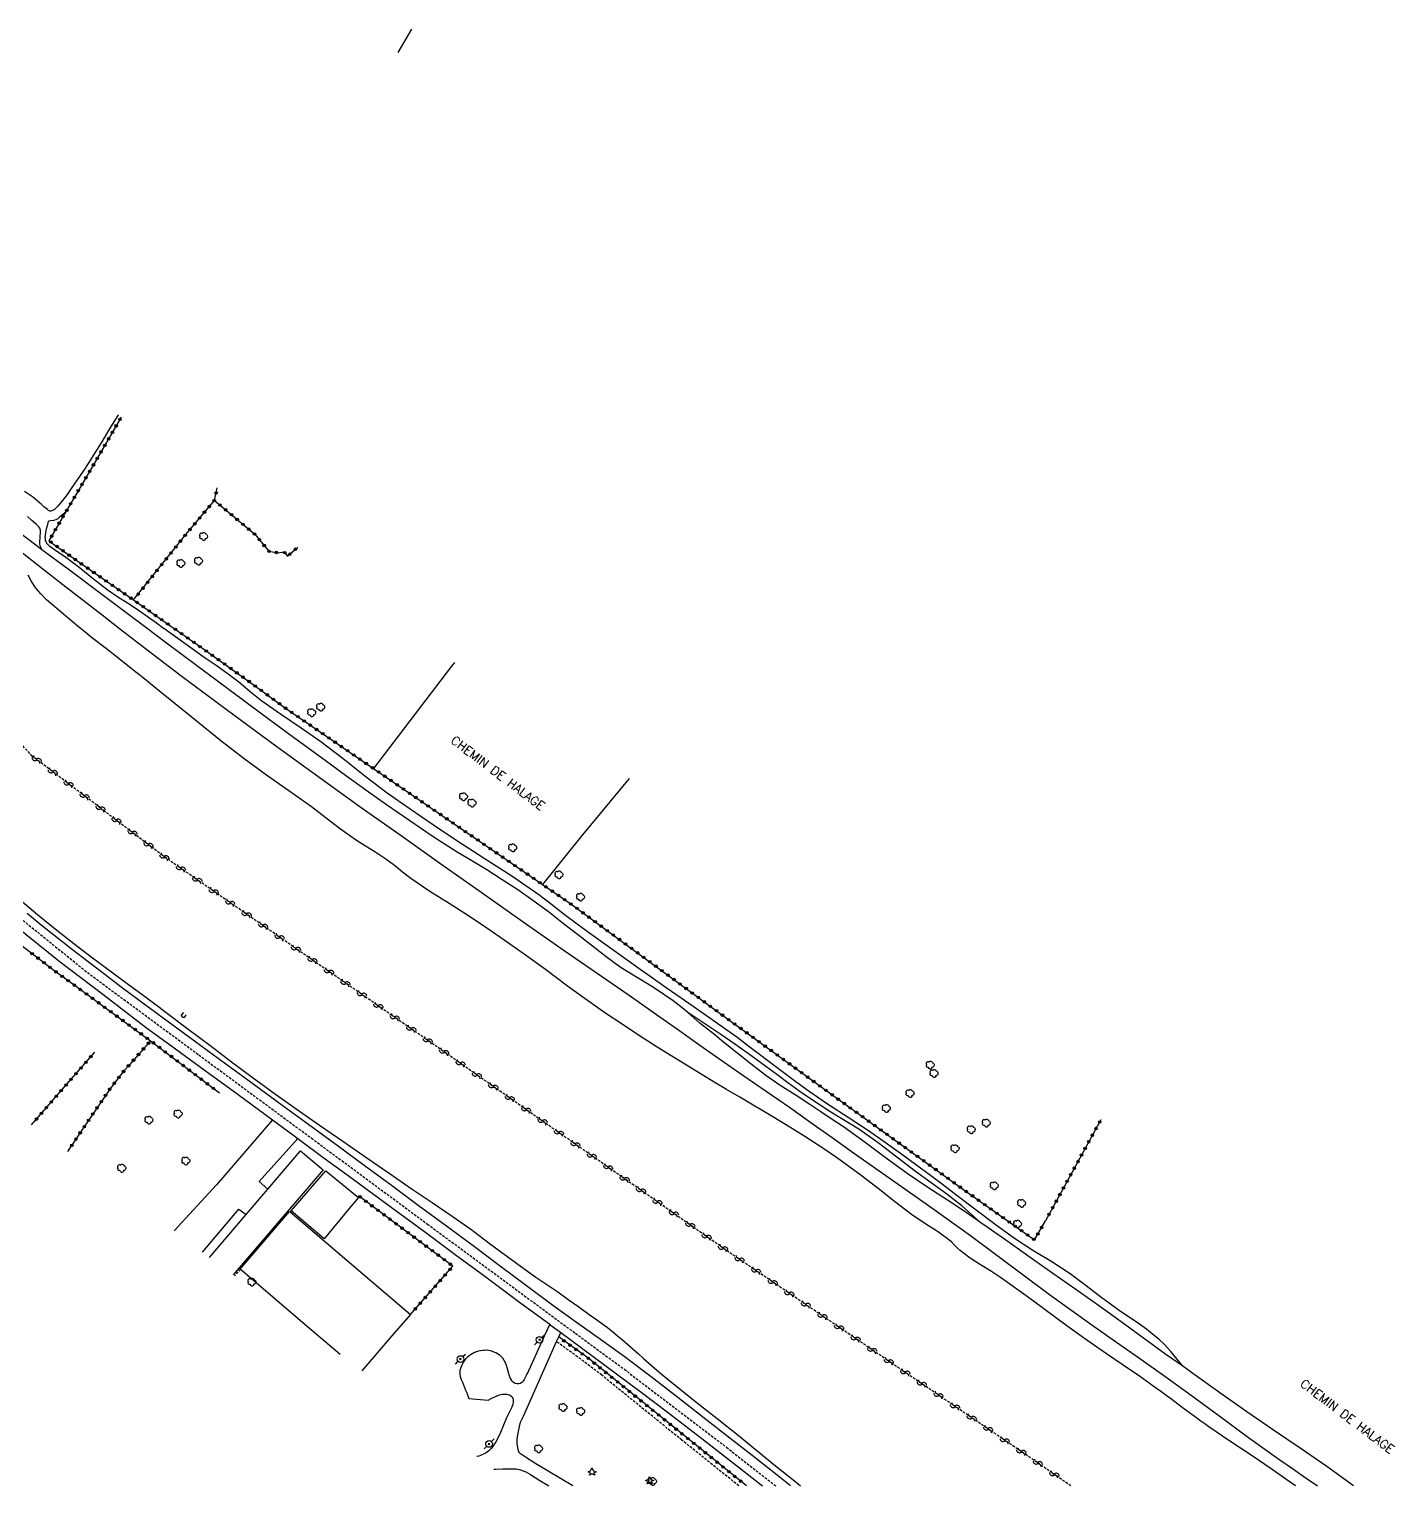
# Model space of a CAD drawing. Header units: millimetres. Extents: x 82000 to 83000, y 143000 to 143823.
# Drawn here: x 82258.4 to 82530.7, y 143000 to 143290.5 of the extents above; entities that cross this region are included whole.
import ezdxf

# ---------------------------------------------------------------- set-up
doc = ezdxf.new("R2010")
doc.units = ezdxf.units.MM
doc.linetypes.add('DASHED', pattern=[0.75, 0.5, -0.25])
doc.layers.get('0').update_dxf_attribs({"linetype": 'CONTINUOUS'})
for name, color, linetype in [('W0001', 6, 'DASHED'), ('W0008', 7, 'CONTINUOUS'), ('W0014', 7, 'CONTINUOUS'), ('W0017', 7, 'CONTINUOUS'), ('W0071', 7, 'CONTINUOUS'), ('W0104', 1, 'CONTINUOUS'), ('W0112', 1, 'DASHED'), ('W0120', 7, 'CONTINUOUS'), ('W0211', 2, 'CONTINUOUS'), ('W0214', 2, 'CONTINUOUS'), ('W0300', 7, 'CONTINUOUS'), ('W0303', 7, 'CONTINUOUS'), ('W0323', 7, 'CONTINUOUS'), ('W0330', 7, 'CONTINUOUS'), ('W0473', 7, 'CONTINUOUS'), ('W0500', 5, 'DASHED'), ('W0510', 5, 'CONTINUOUS'), ('W0989', 7, 'CONTINUOUS'), ('W1102', 7, 'CONTINUOUS')]:
    doc.layers.add(name, color=color, linetype=linetype)
doc.styles.get("Standard").update_dxf_attribs({"font": 'romans.shx', "width": 0.85})

# ---------------------------------------------------------------- blocks, each defined once
blk = doc.blocks.new('T300')
for p, q in [((-0.8, 0.51), (-0.86, 0.34)), ((-0.86, 0.34), (-0.86, 0.17)), ((-0.86, 0.17), (-0.74, 0.06)), ((-0.69, 0.63), (-0.8, 0.51)), ((-0.8, -0.06), (-0.74, 0.06)), ((-0.74, 0.06), (-0.69, 0.11)), ((-0.57, 0.69), (-0.69, 0.63)), ((-0.46, 0.69), (-0.57, 0.69)), ((-0.29, 0.63), (-0.46, 0.69)), ((-0.29, 0.63), (-0.17, 0.74)), ((-0.23, 0.57), (-0.29, 0.63)), ((-0.17, 0.74), (-0.06, 0.8)), ((-0.06, 0.8), (0.06, 0.8)), ((0.06, 0.8), (0.23, 0.74)), ((0.23, 0.74), (0.34, 0.63)), ((0.34, 0.63), (0.4, 0.51)), ((0.46, 0.46), (0.34, 0.46)), ((0.4, 0.51), (0.4, 0.46)), ((0.57, 0.4), (0.46, 0.46)), ((0.57, 0.4), (0.69, 0.29)), ((0.69, 0.29), (0.74, 0.17)), ((0.74, 0.06), (0.69, -0.17)), ((0.74, 0.17), (0.74, 0.06)), ((-0.8, -0.17), (-0.8, -0.06)), ((-0.8, -0.23), (-0.8, -0.17)), ((-0.74, -0.34), (-0.8, -0.23)), ((-0.69, -0.4), (-0.74, -0.34)), ((-0.51, -0.46), (-0.69, -0.4)), ((-0.4, -0.46), (-0.51, -0.46)), ((-0.4, -0.46), (-0.34, -0.46)), ((-0.34, -0.46), (-0.34, -0.4)), ((-0.34, -0.51), (-0.34, -0.46)), ((-0.29, -0.63), (-0.34, -0.51)), ((-0.17, -0.74), (-0.29, -0.63)), ((-0.06, -0.8), (-0.17, -0.74)), ((0.06, -0.8), (-0.06, -0.8)), ((0.17, -0.74), (0.06, -0.8)), ((0.23, -0.69), (0.17, -0.74)), ((0.29, -0.46), (0.23, -0.46)), ((0.29, -0.63), (0.23, -0.69)), ((0.46, -0.4), (0.29, -0.46)), ((0.34, -0.51), (0.29, -0.63)), ((0.34, -0.51), (0.34, -0.46)), ((0.57, -0.34), (0.46, -0.4)), ((0.63, -0.29), (0.57, -0.34)), ((0.69, -0.17), (0.63, -0.29))]:
    blk.add_line(p, q)
blk = doc.blocks.new('T303')
for p, q in [((-0.77, 0), (-0.28, 0.21)), ((-0.28, -0.21), (-0.77, 0)), ((-0.28, 0.21), (0, 0.83)), ((0, 0.83), (0.28, 0.21)), ((0.28, 0.21), (0.83, 0)), ((0.83, 0), (0.28, -0.21)), ((-0.49, -0.63), (-0.28, -0.21)), ((0, -0.35), (-0.49, -0.63)), ((0.56, -0.63), (0, -0.35)), ((0.28, -0.21), (0.56, -0.63))]:
    blk.add_line(p, q)
blk = doc.blocks.new('T473')
for p, q in [((-0.166667, 0.166667), (0.166667, -0.166667)), ((-0.166667, -0.166667), (0.166667, 0.166667)), ((0.500001, 0.500001), (1.000002, 1.000002)), ((-1.000002, -1.000002), (-0.500001, -0.500001))]:
    blk.add_line(p, q)
blk.add_ellipse((0, 0), major_axis=(0.471405, 0.471405), ratio=1, start_param=5.4977871438, end_param=11.780972451)
blk = doc.blocks.new('t323o')
at = {"color": 0, "linetype": 'Continuous'}
for radius in [0.25, 0.15]:
    blk.add_circle((0, 0), radius, dxfattribs=at)
blk = doc.blocks.new('t500o')
at = {"color": 0, "linetype": 'Continuous'}
for centre, start, end in [((-0.5, 0.625), 216.8699, 323.1301), ((0.5, -0.125), 36.8699, 143.1301), ((0.5, -0.625), 36.8699, 143.1301), ((-0.5, 0.125), 216.8699, 323.1301)]:
    blk.add_arc(centre, 0.625, start, end, dxfattribs=at)

msp = doc.modelspace()

# ---------------------------------------------------------------- linework, layer by layer
at = {"layer": 'W0001'}
msp.add_lwpolyline([(82194.5, 143171), (82200.06, 143165.04), (82212.76, 143152.11), (82227.19, 143138.95), (82249.61, 143118.9), (82270, 143102.38), (82292.23, 143085.94), (82314.68, 143069.34), (82337.81, 143052.21), (82367.3, 143030.43), (82377.07, 143023.24), (82397.42, 143007.7), (82407.25, 143000)], dxfattribs=at)
at = {"layer": 'W0008'}
for points in [[(82191.91, 143170.96), (82193.74, 143168.99), (82196.74, 143165.82), (82199.67, 143162.7), (82202.63, 143159.61), (82205.64, 143156.57), (82208.15, 143154.14), (82210.69, 143151.74), (82213.24, 143149.35), (82217.61, 143145.31), (82222.02, 143141.31), (82226.44, 143137.32), (82233.31, 143131.08), (82240.2, 143124.88), (82247.18, 143118.77), (82250.02, 143116.36), (82252.87, 143113.96), (82255.74, 143111.58), (82264.34, 143104.72), (82273.08, 143098.02), (82281.82, 143091.31)], [(82410.18, 143000), (82408.2, 143001.58), (82403.15, 143005.56), (82398.08, 143009.52), (82393.01, 143013.47), (82387.71, 143017.6), (82382.39, 143021.72), (82377.03, 143025.77), (82372.31, 143029.2), (82367.55, 143032.58), (82362.82, 143035.99), (82357.59, 143039.86), (82352.4, 143043.77), (82347.19, 143047.66), (82341.59, 143051.81), (82335.98, 143055.94), (82330.37, 143060.07), (82325.22, 143063.86), (82320.06, 143067.65), (82314.91, 143071.43), (82308.33, 143076.26), (82301.75, 143081.08), (82295.17, 143085.9), (82290.13, 143089.58), (82285.09, 143093.27), (82280.08, 143096.98), (82276.77, 143099.47), (82273.47, 143101.97), (82270.19, 143104.49), (82267.04, 143106.92), (82263.9, 143109.36), (82260.8, 143111.83), (82257.98, 143114.12)], [(82281.82, 143091.31), (82287.57, 143087.13), (82293.32, 143082.95), (82299.07, 143078.76), (82305.11, 143074.31), (82306.91, 143072.97), (82311.15, 143069.84), (82311.96, 143069.24), (82317.19, 143065.38), (82321.98, 143061.87), (82326.78, 143058.37), (82331.57, 143054.86), (82337.47, 143050.51), (82343.36, 143046.16), (82349.25, 143041.8), (82356.46, 143036.46), (82362.18, 143032.23), (82362.26, 143032.16), (82362.31, 143032.13), (82363.66, 143031.13), (82364.38, 143030.6), (82370.86, 143025.78), (82375.79, 143022.12), (82380.72, 143018.46), (82385.62, 143014.77), (82392.54, 143009.44), (82399.42, 143004.05), (82404.59, 143000)]]:
    msp.add_lwpolyline(points, dxfattribs=at)
at = {"layer": 'W0014'}
for points in [[(82362.18, 143032.23), (82361.15, 143029.97), (82358.35, 143023.79), (82357.97, 143022.94), (82357.8, 143022.63), (82357.63, 143022.33), (82357.47, 143022.02), (82357.35, 143021.75), (82357.23, 143021.48), (82357.1, 143021.22), (82356.96, 143020.99), (82356.8, 143020.77), (82356.62, 143020.59), (82356.33, 143020.43), (82356, 143020.34), (82355.69, 143020.32), (82355.32, 143020.42), (82354.97, 143020.64), (82354.68, 143020.91), (82354.48, 143021.21), (82354.33, 143021.57), (82354.2, 143021.93), (82353.98, 143022.62), (82353.8, 143023.33), (82353.57, 143024.02), (82353.36, 143024.52), (82353.13, 143025), (82352.84, 143025.44), (82352.21, 143026.06), (82352.12, 143026.12), (82351.43, 143026.56), (82350.6, 143026.89), (82349.74, 143027.03), (82349.61, 143027.03), (82349.11, 143027.02), (82348.84, 143027.01), (82348.41, 143026.93), (82347.97, 143026.85), (82347.16, 143026.57), (82346.38, 143026.15), (82345.71, 143025.62), (82345.32, 143025.2), (82344.98, 143024.73), (82344.7, 143024.23), (82344.46, 143023.63), (82344.3, 143022.99), (82344.26, 143022.36), (82344.36, 143021.8), (82344.56, 143021.24), (82344.77, 143020.69), (82345.18, 143019.6), (82345.41, 143019.07), (82345.63, 143018.52), (82346.08, 143017.44), (82349.92, 143017.09), (82350.21, 143017.25), (82350.27, 143017.28), (82350.51, 143017.41), (82350.8, 143017.57), (82351.24, 143017.78), (82351.69, 143017.98), (82352.15, 143018.14), (82352.44, 143018.22), (82352.74, 143018.28), (82353.03, 143018.31), (82353.66, 143018.26), (82354.28, 143018.07), (82354.72, 143017.74), (82354.88, 143017.29), (82354.91, 143016.74), (82354.82, 143016.2), (82354.74, 143016), (82354.64, 143015.8), (82354.54, 143015.59), (82354.22, 143014.92), (82353.9, 143014.26), (82353.58, 143013.59), (82352.97, 143012.13), (82352.39, 143010.66), (82351.71, 143009.24), (82351.47, 143008.79), (82351.21, 143008.35), (82350.92, 143007.93), (82350.51, 143007.43), (82350.06, 143006.97), (82349.55, 143006.59), (82349.28, 143006.43), (82348.98, 143006.29), (82348.68, 143006.16), (82348.37, 143006.04), (82348.04, 143005.94), (82347.72, 143005.84), (82347.69, 143005.83)], [(82366.81, 143000), (82359.42, 143004.42), (82357.39, 143005.69), (82356.17, 143006.51), (82355.98, 143006.98), (82355.8, 143007.59), (82355.68, 143008.45), (82355.7, 143009.4), (82355.97, 143010.87), (82356.17, 143011.81), (82356.39, 143012.68), (82356.96, 143013.91), (82363.57, 143028.77), (82363.98, 143029.69), (82364.38, 143030.6)], [(82351.05, 143003.32), (82351.47, 143003.36), (82352.81, 143003.42), (82354.15, 143003.41), (82354.82, 143003.4), (82355.49, 143003.37), (82356.14, 143003.27), (82356.57, 143003.13), (82357, 143002.96), (82357.42, 143002.77), (82358.38, 143002.27), (82359.29, 143001.68), (82360.21, 143001.09), (82362.01, 143000)]]:
    msp.add_lwpolyline(points, dxfattribs=at)
at = {"layer": 'W0017'}
for points in [[(82306.91, 143072.97), (82295.73, 143060), (82287.29, 143050.84)], [(82305.98, 143059.17), (82304.27, 143060.72), (82311.96, 143069.24)], [(82292.97, 143046.61), (82300.22, 143055.19), (82301.64, 143054.1)]]:
    msp.add_lwpolyline(points, dxfattribs=at)
at = {"layer": 'W0071'}
for points in [[(82200, 143228.28), (82200.63, 143227.71), (82201.25, 143227.15), (82201.88, 143226.59), (82205, 143224.02), (82208.23, 143221.58), (82211.46, 143219.16), (82217.67, 143214.53), (82223.94, 143209.99), (82230.23, 143205.48), (82235.77, 143201.55), (82241.32, 143197.65), (82246.85, 143193.71), (82248.92, 143192.2), (82250.98, 143190.69), (82253.04, 143189.16), (82257.08, 143186.06), (82261.09, 143182.9), (82265.1, 143179.75), (82272.92, 143173.68), (82276.38, 143171)], [(82281.9, 143171), (82279.03, 143173.15), (82272.6, 143177.96), (82266.16, 143182.77), (82260.95, 143186.66), (82259.73, 143187.58), (82254.18, 143191.76), (82248.64, 143195.93), (82243.02, 143200), (82237.48, 143203.73), (82231.87, 143207.37), (82226.32, 143211.08), (82221.81, 143214.2), (82217.33, 143217.37), (82212.94, 143220.66), (82210.38, 143222.7), (82207.85, 143224.78), (82205.32, 143226.87), (82203.95, 143227.99), (82202.59, 143229.11), (82201.22, 143230.24)], [(82276.38, 143171), (82276.43, 143170.96)], [(82276.43, 143170.96), (82280.76, 143167.62), (82288.64, 143161.61), (82297.94, 143154.67), (82307.3, 143147.8), (82316.7, 143140.98), (82324.61, 143135.3), (82332.56, 143129.66), (82340.51, 143124.02), (82348.69, 143118.25), (82356.87, 143112.49), (82365.07, 143106.75), (82371.43, 143102.35), (82377.8, 143097.96), (82384.15, 143093.55), (82388.13, 143090.73), (82392.1, 143087.91), (82396.09, 143085.1), (82400.72, 143081.89), (82405.37, 143078.7), (82410, 143075.49), (82414.27, 143072.48), (82418.53, 143069.45), (82422.79, 143066.42), (82430.57, 143060.95), (82438.35, 143055.47), (82446.08, 143049.91), (82451.33, 143046), (82456.56, 143042.05), (82461.82, 143038.15), (82466.27, 143034.95), (82470.75, 143031.79), (82475.23, 143028.64), (82480.03, 143025.24), (82484.83, 143021.85), (82489.61, 143018.43), (82495.59, 143014.06), (82501.54, 143009.66), (82507.55, 143005.33), (82510.29, 143003.43), (82513.04, 143001.53), (82515.27, 143000)], [(82281.95, 143170.96), (82281.9, 143171)], [(82517.12, 143003.88), (82511.81, 143007.49), (82506.49, 143011.11), (82501.2, 143014.76), (82495.8, 143018.56), (82490.43, 143022.38), (82488.4, 143023.84), (82485.07, 143026.22), (82480.58, 143029.47), (82476.1, 143032.73), (82471.61, 143035.97), (82467.07, 143039.19), (82462.52, 143042.38), (82457.97, 143045.57), (82453.8, 143048.52), (82449.63, 143051.48), (82448.17, 143052.48), (82445.42, 143054.38), (82441.51, 143056.97), (82437.58, 143059.53), (82433.68, 143062.14), (82429.35, 143065.26), (82425.07, 143068.46), (82420.74, 143071.58), (82418.51, 143073.08), (82416.28, 143074.56), (82414.04, 143076.05), (82411.1, 143077.95), (82408.17, 143079.86), (82405.29, 143081.84), (82402.33, 143084.09), (82399.44, 143086.43), (82396.54, 143088.77), (82395.1, 143089.91), (82393.65, 143091.05), (82392.21, 143092.21), (82391.01, 143093.25), (82389.82, 143094.3), (82389.73, 143094.38), (82388.61, 143095.33), (82386.81, 143096.69), (82384.97, 143097.98), (82383.1, 143099.23), (82380.82, 143100.65), (82378.5, 143102.01), (82376.23, 143103.44), (82373.44, 143105.47), (82370.72, 143107.6), (82368, 143109.74), (82364.96, 143112.09), (82361.92, 143114.44), (82358.83, 143116.72), (82355.8, 143118.83), (82352.74, 143120.88), (82349.62, 143122.87), (82347.66, 143124.05), (82345.69, 143125.21), (82343.72, 143126.39), (82338.97, 143129.43), (82334.3, 143132.6), (82329.66, 143135.82), (82325.55, 143138.72), (82321.48, 143141.67), (82317.41, 143144.62), (82311.1, 143149.23), (82304.81, 143153.88), (82298.54, 143158.54), (82292.03, 143163.4), (82285.53, 143168.27), (82281.95, 143170.96)], [(82522.47, 143000), (82517.12, 143003.88)]]:
    msp.add_lwpolyline(points, dxfattribs=at)
at = {"layer": 'W0104'}
for points in [[(82294.36, 143045.57), (82301.64, 143054.1), (82305.98, 143059.17), (82312.48, 143066.79), (82316.99, 143063.02), (82299.05, 143042.08)], [(82320.39, 143026.17), (82314.3, 143031.39), (82310.66, 143034.51), (82300.5, 143043.23), (82300.47, 143043.26), (82300.77, 143043.61), (82310.32, 143054.73), (82310.41, 143054.65), (82334.4, 143034.19), (82330.66, 143029.83), (82324.74, 143022.93)]]:
    msp.add_lwpolyline(points, dxfattribs=at)
msp.add_lwpolyline([(82317.23, 143049.23), (82310.65, 143054.86), (82314.89, 143059.75), (82317.46, 143062.73), (82317.53, 143062.83), (82324.03, 143057.48), (82322.2, 143055.3)], close=True, dxfattribs=at)
at = {"layer": 'W0112'}
for points in [[(82310.65, 143054.86), (82310.41, 143054.65)], [(82300.5, 143043.23), (82299.35, 143041.86)], [(82399.9, 143000), (82388.55, 143009.11), (82372.55, 143022.08), (82367.72, 143025.73), (82363.57, 143028.77)]]:
    msp.add_lwpolyline(points, dxfattribs=at)
at = {"layer": 'W0120'}
msp.add_lwpolyline([(82289.65, 143093.94), (82289.27, 143093.4), (82288.95, 143093.41), (82288.8, 143093.86), (82289.25, 143094.42)], dxfattribs=at)
at = {"layer": 'W0211'}
for points in [[(82276.15, 143213.58), (82275.92, 143213.23), (82274.44, 143210.79), (82272.96, 143208.35), (82272.07, 143206.93), (82271.18, 143205.5), (82270.28, 143204.08), (82269.15, 143202.34), (82267.99, 143200.61), (82266.8, 143198.91), (82265.95, 143197.68), (82265.07, 143196.47), (82264.09, 143195.35), (82263.77, 143195.02), (82263.45, 143194.69), (82263.07, 143194.47), (82262.89, 143194.41), (82262.7, 143194.37), (82262.52, 143194.37), (82262.26, 143194.48), (82262.02, 143194.67), (82261.79, 143194.88), (82261.31, 143195.26), (82260.84, 143195.67), (82260.38, 143196.07), (82259.94, 143196.47), (82259.49, 143196.88), (82259.04, 143197.26), (82257.47, 143198.31)], [(82285.21, 143171), (82283.76, 143172.06), (82279.93, 143174.75), (82278.01, 143176.01), (82276.07, 143177.25), (82274.16, 143178.54), (82271.23, 143180.78), (82268.37, 143183.13), (82265.43, 143185.36), (82264.54, 143185.93), (82263.65, 143186.5), (82262.8, 143187.12), (82262.51, 143187.34), (82262.23, 143187.57), (82262, 143187.84), (82261.87, 143188.06), (82261.76, 143188.29), (82261.68, 143188.54), (82261.64, 143188.74), (82261.62, 143188.94), (82261.61, 143189.15), (82261.63, 143189.59), (82261.71, 143190.03), (82261.79, 143190.46), (82261.93, 143191.1), (82262.09, 143191.73), (82262.26, 143192.36)], [(82285.27, 143170.96), (82285.21, 143171)], [(82488.4, 143023.84), (82487.22, 143025.33), (82486.05, 143026.81), (82485.93, 143026.94), (82484.78, 143028.21), (82483.62, 143029.28), (82482.4, 143030.28), (82481.15, 143031.26), (82479.3, 143032.57), (82477.4, 143033.81), (82475.52, 143035.08), (82472.76, 143037.14), (82472.32, 143037.46), (82469.17, 143039.91), (82465.96, 143042.28), (82462.29, 143044.67), (82458.54, 143046.95), (82454.86, 143049.33), (82451.01, 143052.1), (82447.22, 143054.97), (82443.45, 143057.84), (82440.77, 143059.87), (82438.09, 143061.89), (82435.4, 143063.9), (82432.15, 143066.27), (82428.87, 143068.62), (82425.57, 143070.92), (82421.69, 143073.49), (82417.78, 143076.01), (82413.93, 143078.61), (82411.24, 143080.57), (82408.58, 143082.56), (82405.93, 143084.57), (82403.78, 143086.2), (82401.64, 143087.83), (82399.48, 143089.45), (82396.81, 143091.37), (82394.13, 143093.26), (82391.43, 143095.15), (82388.42, 143097.24), (82385.4, 143099.31), (82382.4, 143101.41), (82380.25, 143102.95), (82378.1, 143104.49), (82375.96, 143106.04), (82373.18, 143108.02), (82370.4, 143109.99), (82367.64, 143112), (82365.09, 143113.96), (82362.57, 143115.95), (82360.01, 143117.89), (82354.64, 143121.59), (82349.14, 143125.11), (82343.66, 143128.66), (82338.99, 143131.78), (82334.34, 143134.92), (82329.76, 143138.15), (82325.34, 143141.52), (82320.98, 143144.97), (82316.56, 143148.35), (82312.65, 143151.07), (82308.7, 143153.73), (82304.82, 143156.5), (82302.49, 143158.35), (82300.19, 143160.25), (82297.84, 143162.08), (82295.7, 143163.61), (82293.52, 143165.08), (82291.35, 143166.56), (82287.55, 143169.3), (82285.27, 143170.96)]]:
    msp.add_lwpolyline(points, dxfattribs=at)
at = {"layer": 'W0214'}
for points in [[(82260.95, 143186.66), (82260.79, 143187.05), (82260.62, 143187.43), (82260.51, 143187.83), (82260.5, 143188.36), (82260.57, 143188.92), (82260.62, 143189.47), (82260.64, 143190), (82260.64, 143190.53), (82260.52, 143191), (82260.32, 143191.27), (82260.06, 143191.52), (82259.8, 143191.76), (82258.96, 143192.54), (82258.09, 143193.29)], [(82265.86, 143194.47), (82265.51, 143194.12), (82265.17, 143193.78), (82264.81, 143193.45), (82264.46, 143193.15), (82264.09, 143192.86), (82263.69, 143192.63), (82263.23, 143192.5), (82262.74, 143192.43), (82262.26, 143192.36)], [(82448.17, 143052.48), (82446.91, 143053.6), (82445.65, 143054.72), (82444.37, 143055.82), (82441.35, 143058.18), (82438.24, 143060.42), (82435.13, 143062.67), (82431.4, 143065.54), (82427.67, 143068.41), (82423.83, 143071.11), (82421.97, 143072.25), (82420.1, 143073.36), (82418.24, 143074.5), (82416.09, 143075.9), (82413.97, 143077.33), (82411.87, 143078.8), (82409.66, 143080.4), (82407.48, 143082.04), (82405.29, 143083.66), (82402.31, 143085.8), (82399.32, 143087.92), (82396.3, 143090.01), (82394.12, 143091.48), (82391.93, 143092.93), (82389.73, 143094.38)]]:
    msp.add_lwpolyline(points, dxfattribs=at)
at = {"layer": 'W0323'}
for points in [[(82276.76, 143213.13), (82274.18, 143208.67), (82268.77, 143199.44), (82265.86, 143194.47), (82262.34, 143188.47), (82269.68, 143183.25), (82279.21, 143176.66), (82287.28, 143171)], [(82295.34, 143196.52), (82295.91, 143199.03)], [(82279.21, 143176.66), (82289.64, 143189.74), (82295.34, 143196.52), (82303.4, 143189.75), (82306.21, 143186.36), (82307.95, 143186.08)], [(82307.95, 143186.08), (82309.24, 143186.26), (82309.89, 143185.38), (82311.95, 143187.22)], [(82287.28, 143171), (82287.34, 143170.96)], [(82287.34, 143170.96), (82292.73, 143167.17), (82302.87, 143159.97), (82309.48, 143155.11), (82327.03, 143143.07), (82360.47, 143120.12), (82360.74, 143119.94), (82366.38, 143116.06), (82374.79, 143109.91), (82396.46, 143094), (82416.03, 143079.77), (82444.29, 143059.38), (82458.83, 143049.07), (82460.32, 143051.62), (82461.02, 143052.83)], [(82211.45, 143111.64), (82219.8, 143121.91), (82227.88, 143131.91), (82236.49, 143123.96), (82237.08, 143123.42), (82243.87, 143117.36), (82246.54, 143115.37), (82254.98, 143109.21), (82263.32, 143102.83), (82267.81, 143099.55), (82280.15, 143090.57), (82282.62, 143088.76), (82278.39, 143083.98), (82277.3, 143082.74), (82274.66, 143079.4), (82270.88, 143073.85), (82270.17, 143072.78), (82266.07, 143066.66)], [(82282.62, 143088.76), (82296.32, 143078.37)], [(82258.89, 143072.01), (82266.76, 143081.1), (82271.47, 143086.48)], [(82472.06, 143072.98), (82461.02, 143052.83)], [(82334.4, 143034.19), (82334.75, 143034.58), (82342.9, 143043.82), (82337.52, 143047.82), (82324.24, 143057.7), (82324.03, 143057.48)], [(82401.42, 143000), (82369.79, 143025.5), (82365.07, 143028.9), (82363.98, 143029.69)]]:
    msp.add_lwpolyline(points, dxfattribs=at)
at = {"layer": 'W0330'}
for points in [[(82343.22, 143164.21), (82342.62, 143163.49), (82327.03, 143143.07)], [(82378.01, 143141.07), (82368.4, 143129.42), (82360.74, 143119.94)]]:
    msp.add_lwpolyline(points, dxfattribs=at)
at = {"layer": 'W0500'}
msp.add_lwpolyline([(82466.09, 143000), (82457.38, 143006.05), (82397.4, 143046.97), (82338.13, 143088.66), (82285.58, 143125.28), (82259.01, 143145.52), (82242.81, 143163.17), (82235.92, 143170.96)], dxfattribs=at)
at = {"layer": 'W0510'}
for points in [[(82268.63, 143171), (82266.59, 143172.67), (82264.38, 143174.55), (82263.11, 143175.63), (82261.85, 143176.72), (82260.69, 143177.9), (82260.27, 143178.39), (82259.87, 143178.9), (82259.48, 143179.42), (82258.8, 143180.48), (82258.19, 143181.58)], [(82268.68, 143170.96), (82268.63, 143171)], [(82510.86, 143000), (82509.64, 143000.89), (82506.26, 143003.29), (82502.06, 143006.14), (82497.83, 143008.93), (82493.64, 143011.78), (82492.83, 143012.36), (82492.02, 143012.93), (82491.21, 143013.51), (82489.75, 143014.58), (82488.3, 143015.66), (82486.85, 143016.74), (82485.97, 143017.39), (82485.09, 143018.05), (82484.21, 143018.7), (82482.74, 143019.76), (82481.26, 143020.8), (82479.77, 143021.85), (82476.5, 143024.1), (82473.2, 143026.32), (82469.93, 143028.58), (82466.74, 143030.86), (82463.58, 143033.18), (82460.42, 143035.5), (82457.64, 143037.54), (82454.87, 143039.59), (82452.05, 143041.56), (82450.25, 143042.72), (82448.44, 143043.85), (82446.65, 143045.02), (82445.75, 143045.62), (82444.86, 143046.24), (82444.01, 143046.91), (82443.42, 143047.48), (82442.85, 143048.07), (82442.27, 143048.64), (82439.73, 143050.61), (82437.01, 143052.35), (82434.32, 143054.13), (82430.96, 143056.69), (82427.65, 143059.33), (82424.31, 143061.9), (82421.85, 143063.71), (82419.36, 143065.48), (82416.85, 143067.22), (82413.07, 143069.68), (82409.23, 143072.04), (82405.37, 143074.37), (82402.73, 143075.95), (82400.07, 143077.5), (82397.43, 143079.06), (82395.34, 143080.31), (82393.24, 143081.55), (82391.16, 143082.81), (82387.39, 143085.13), (82383.64, 143087.48), (82379.92, 143089.88), (82376.66, 143092.04), (82373.41, 143094.22), (82370.2, 143096.45), (82365.74, 143099.66), (82361.33, 143102.94), (82356.88, 143106.18), (82353.28, 143108.71), (82349.65, 143111.21), (82345.99, 143113.68), (82342.14, 143116.13), (82338.27, 143118.55), (82334.5, 143121.12), (82332.84, 143122.4), (82331.21, 143123.71), (82329.54, 143124.97), (82327.53, 143126.29), (82325.47, 143127.55), (82323.44, 143128.84), (82320.48, 143130.97), (82317.59, 143133.18), (82314.68, 143135.38), (82310.2, 143138.57), (82305.7, 143141.73), (82301.25, 143144.96), (82296.61, 143148.57), (82292.04, 143152.27), (82287.48, 143155.98), (82284.47, 143158.42), (82281.45, 143160.87), (82278.43, 143163.29), (82275.99, 143165.2), (82273.54, 143167.09), (82271.1, 143169.01), (82268.84, 143170.83), (82268.68, 143170.96)], [(82256.6, 143116.88), (82260.07, 143113.96), (82263.58, 143111.09), (82267.29, 143108.17), (82271.05, 143105.31), (82274.83, 143102.48), (82277.96, 143100.15), (82281.11, 143097.84), (82284.26, 143095.52)], [(82284.26, 143095.52), (82285.46, 143094.62), (82290.05, 143091.13), (82294.66, 143087.65), (82298.77, 143084.57), (82302.89, 143081.51), (82307.03, 143078.47), (82311.64, 143075.19), (82316.29, 143071.94), (82320.94, 143068.71), (82325.55, 143065.53), (82330.17, 143062.36), (82334.79, 143059.18), (82338.74, 143056.48), (82342.71, 143053.77), (82346.65, 143051.04), (82347, 143050.8)], [(82347, 143050.8), (82350.41, 143048.22), (82353.83, 143045.65), (82357.29, 143043.14), (82359.45, 143041.64), (82361.62, 143040.16), (82363.79, 143038.67), (82365.89, 143037.19), (82367.99, 143035.7), (82370.08, 143034.2), (82371.31, 143033.33), (82372.53, 143032.45), (82373.74, 143031.55), (82374.73, 143030.76), (82375.72, 143029.95), (82376.7, 143029.14), (82377.76, 143028.22), (82378.82, 143027.29), (82379.87, 143026.36), (82380.91, 143025.42), (82381.95, 143024.48), (82383, 143023.55), (82384.39, 143022.37), (82385.8, 143021.22), (82387.21, 143020.06)], [(82387.21, 143020.06), (82391.34, 143016.74), (82395.57, 143013.42), (82399.78, 143010.08), (82403.51, 143007.05), (82407.23, 143004.01), (82410.97, 143000.99), (82412.21, 143000)]]:
    msp.add_lwpolyline(points, dxfattribs=at)
at = {"layer": 'W1102'}
msp.add_lwpolyline([(82334.63, 143290.49), (82331.93, 143285.82)], dxfattribs=at)

# ---------------------------------------------------------------- block references
at = {"layer": 'W0300'}
for p in [(82293.22, 143189.3), (82288.69, 143183.93), (82292.2, 143184.39), (82316.57, 143155.26), (82314.78, 143154.17), (82345.05, 143137.4), (82346.74, 143136.16), (82354.85, 143127.21), (82364.08, 143121.83), (82368.38, 143117.39), (82438.09, 143083.89), (82438.86, 143082.21), (82434.08, 143078.23), (82282.33, 143072.92), (82288.14, 143074.15), (82429.36, 143075.23), (82446.29, 143071.02), (82449.28, 143072.33), (82443.06, 143067.22), (82289.67, 143064.78), (82276.9, 143063.32), (82450.88, 143059.82), (82456.33, 143056.32), (82455.52, 143052.18), (82302.84, 143040.62), (82364.89, 143015.61), (82368.41, 143014.83), (82360.01, 143007.36), (82382.74, 143000.85)]:
    msp.add_blockref('T300', p, dxfattribs=at)
at = {"layer": 'W0303'}
for p in [(82370.61, 143002.77), (82382.09, 143001.05)]:
    msp.add_blockref('T303', p, dxfattribs=at)
at = {"layer": 'W0323'}
for p, rotation in [((82275, 143210.09), 239.9550177292244), ((82275.75, 143211.39), 239.9550177292244), ((82276.5, 143212.68), 239.9550177292244), ((82273.49, 143207.5), 239.5909265749003), ((82274.25, 143208.79), 239.9550177292244), ((82271.97, 143204.91), 239.5909265749003), ((82272.73, 143206.2), 239.5909265749003), ((82270.46, 143202.32), 239.5909265749003), ((82271.21, 143203.61), 239.5909265749003), ((82268.18, 143198.44), 239.6741255884744), ((82268.94, 143199.73), 239.5909265749003), ((82269.7, 143201.03), 239.5909265749003), ((82266.66, 143195.85), 239.6741255884744), ((82267.42, 143197.14), 239.6741255884744), ((82295.29, 143196.45), 49.92750315108122), ((82295.67, 143197.98), 77.32011793391983), ((82296.43, 143195.6), 320.0132482722924), ((82265.15, 143193.26), 239.6593523636278), ((82265.91, 143194.55), 239.6741255884744), ((82292.39, 143193.01), 49.92750315108122), ((82293.36, 143194.16), 49.92750315108122), ((82294.32, 143195.31), 49.92750315108122), ((82297.58, 143194.64), 320.0132482722924), ((82298.73, 143193.68), 320.0132482722924), ((82299.87, 143192.71), 320.0132482722924), ((82263.63, 143190.67), 239.6593523636278), ((82264.39, 143191.97), 239.6593523636278), ((82289.5, 143189.56), 51.43539047049588), ((82290.46, 143190.71), 49.92750315108122), ((82291.42, 143191.86), 49.92750315108122), ((82301.02, 143191.75), 320.0132482722924), ((82302.17, 143190.78), 320.0132482722924), ((82303.32, 143189.82), 320.0132482722924), ((82262.71, 143188.21), 324.5851346251408), ((82262.88, 143189.38), 239.6593523636278), ((82263.93, 143187.34), 324.5851346251408), ((82287.63, 143187.22), 51.43539047049588), ((82288.56, 143188.39), 51.43539047049588), ((82304.29, 143188.68), 309.6387279090852), ((82305.25, 143187.52), 309.6387279090852), ((82311.46, 143186.78), 41.80611646404084), ((82265.15, 143186.47), 324.5851346251408), ((82266.38, 143185.6), 324.5851346251408), ((82267.6, 143184.73), 324.5851346251408), ((82268.82, 143183.86), 324.5851346251408), ((82285.76, 143184.87), 51.43539047049588), ((82286.69, 143186.04), 51.43539047049588), ((82306.21, 143186.37), 309.6387279090852), ((82307.69, 143186.12), 350.7837645939027), ((82309.36, 143186.1), 306.4838273933031), ((82310.34, 143185.78), 41.80611646404084), ((82270.05, 143183), 325.3430011163902), ((82271.28, 143182.14), 325.3430011163902), ((82272.51, 143181.29), 325.3430011163902), ((82282.95, 143181.35), 51.43539047049588), ((82283.89, 143182.53), 51.43539047049588), ((82284.82, 143183.7), 51.43539047049588), ((82273.75, 143180.44), 325.3430011163902), ((82274.98, 143179.59), 325.3430011163902), ((82276.22, 143178.73), 325.3430011163902), ((82281.08, 143179.01), 51.43539047049588), ((82282.02, 143180.18), 51.43539047049588), ((82277.45, 143177.88), 325.3430011163902), ((82278.68, 143177.03), 325.3430011163902), ((82279.91, 143176.17), 324.9475015540589), ((82280.15, 143177.83), 51.43539047049588), ((82281.14, 143175.31), 324.9475015540589), ((82282.37, 143174.45), 324.9475015540589), ((82283.6, 143173.58), 324.9475015540589), ((82284.83, 143172.72), 324.9475015540589), ((82286.05, 143171.86), 324.9475015540589), ((82287.56, 143170.8), 324.9453163505533), ((82288.79, 143169.94), 324.9453163505533), ((82290.02, 143169.08), 324.9453163505533), ((82291.25, 143168.22), 324.9453163505533), ((82292.47, 143167.36), 324.9453163505533), ((82293.7, 143166.49), 324.5833619062106), ((82294.92, 143165.62), 324.5833619062106), ((82296.14, 143164.75), 324.5833619062106), ((82297.37, 143163.88), 324.5833619062106), ((82298.59, 143163.01), 324.5833619062106), ((82299.81, 143162.14), 324.5833619062106), ((82301.03, 143161.27), 324.5833619062106), ((82302.26, 143160.4), 324.5833619062106), ((82303.47, 143159.52), 323.7026221627252), ((82304.68, 143158.64), 323.7026221627252), ((82305.89, 143157.75), 323.7026221627252), ((82307.1, 143156.86), 323.7026221627252), ((82308.31, 143155.97), 323.7026221627252), ((82309.52, 143155.09), 325.5409679104889), ((82310.75, 143154.24), 325.5409679104889), ((82311.99, 143153.39), 325.5409679104889), ((82313.23, 143152.54), 325.5409679104889), ((82314.46, 143151.69), 325.5409679104889), ((82315.7, 143150.84), 325.5409679104889), ((82316.94, 143149.99), 325.5409679104889), ((82318.17, 143149.15), 325.5409679104889), ((82319.41, 143148.3), 325.5409679104889), ((82320.65, 143147.45), 325.5409679104889), ((82321.88, 143146.6), 325.5409679104889), ((82323.12, 143145.75), 325.5409679104889), ((82324.36, 143144.9), 325.5409679104889), ((82325.59, 143144.05), 325.5409679104889), ((82326.83, 143143.2), 325.5409679104889), ((82328.07, 143142.36), 325.5425646790659), ((82329.31, 143141.51), 325.5425646790659), ((82330.54, 143140.66), 325.5425646790659), ((82331.78, 143139.81), 325.5425646790659), ((82333.02, 143138.96), 325.5425646790659), ((82334.25, 143138.11), 325.5425646790659), ((82335.49, 143137.26), 325.5425646790659), ((82336.73, 143136.41), 325.5425646790659), ((82337.96, 143135.57), 325.5425646790659), ((82339.2, 143134.72), 325.5425646790659), ((82340.44, 143133.87), 325.5425646790659), ((82341.67, 143133.02), 325.5425646790659), ((82342.91, 143132.17), 325.5425646790659), ((82344.15, 143131.32), 325.5425646790659), ((82345.38, 143130.47), 325.5425646790659), ((82346.62, 143129.62), 325.5425646790659), ((82347.86, 143128.78), 325.5425646790659), ((82349.09, 143127.93), 325.5425646790659), ((82350.33, 143127.08), 325.5425646790659), ((82351.57, 143126.23), 325.5425646790659), ((82352.8, 143125.38), 325.5425646790659), ((82354.04, 143124.53), 325.5425646790659), ((82355.28, 143123.68), 325.5425646790659), ((82356.52, 143122.84), 325.5425646790659), ((82357.75, 143121.99), 325.5425646790659), ((82358.99, 143121.14), 325.5425646790659), ((82360.23, 143120.29), 325.5425646790659), ((82361.46, 143119.44), 325.5371547023124), ((82362.7, 143118.59), 325.5371547023124), ((82363.94, 143117.74), 325.5371547023124), ((82365.17, 143116.89), 325.5371547023124), ((82366.41, 143116.04), 323.8221689660489), ((82367.62, 143115.16), 323.8221689660489), ((82368.83, 143114.27), 323.8221689660489), ((82370.04, 143113.39), 323.8221689660489), ((82371.25, 143112.5), 323.8221689660489), ((82372.46, 143111.62), 323.8221689660489), ((82373.67, 143110.73), 323.8221689660489), ((82374.88, 143109.85), 323.7042301458918), ((82376.09, 143108.96), 323.7042301458918), ((82258.99, 143106.14), 322.5482231870017), ((82377.3, 143108.07), 323.7042301458918), ((82378.51, 143107.18), 323.7042301458918), ((82379.72, 143106.29), 323.7042301458918), ((82380.93, 143105.41), 323.7042301458918), ((82260.18, 143105.23), 322.5482231870017), ((82261.37, 143104.32), 322.5482231870017), ((82262.56, 143103.41), 322.5482231870017), ((82263.76, 143102.51), 323.9301785667315), ((82382.14, 143104.52), 323.7042301458918), ((82383.35, 143103.63), 323.7042301458918), ((82384.56, 143102.74), 323.7042301458918), ((82264.97, 143101.62), 323.9301785667315), ((82266.18, 143100.74), 323.9301785667315), ((82267.39, 143099.86), 323.9301785667315), ((82385.76, 143101.85), 323.7042301458918), ((82386.97, 143100.97), 323.7042301458918), ((82388.18, 143100.08), 323.7042301458918), ((82268.61, 143098.97), 323.9229482058765), ((82269.82, 143098.09), 323.9229482058765), ((82271.03, 143097.21), 323.9229482058765), ((82389.39, 143099.19), 323.7042301458918), ((82390.6, 143098.3), 323.7042301458918), ((82391.81, 143097.42), 323.7042301458918), ((82272.24, 143096.32), 323.9229482058765), ((82273.46, 143095.44), 323.9229482058765), ((82274.67, 143094.56), 323.9229482058765), ((82393.02, 143096.53), 323.7042301458918), ((82394.23, 143095.64), 323.7042301458918), ((82395.44, 143094.75), 323.7042301458918), ((82396.65, 143093.86), 323.9775019475105), ((82275.88, 143093.67), 323.9229482058765), ((82277.09, 143092.79), 323.9229482058765), ((82278.31, 143091.91), 323.9229482058765), ((82279.52, 143091.02), 323.9229482058765), ((82397.86, 143092.98), 323.9775019475105), ((82399.07, 143092.1), 323.9775019475105), ((82400.29, 143091.22), 323.9775019475105), ((82280.73, 143090.14), 323.9231246576668), ((82281.94, 143089.26), 323.9231246576668), ((82282.18, 143088.27), 228.5244744066918), ((82283.17, 143088.34), 322.8022025789947), ((82401.5, 143090.34), 323.9775019475105), ((82402.71, 143089.45), 323.9775019475105), ((82403.93, 143088.57), 323.9775019475105), ((82270.7, 143085.6), 48.78390765241549), ((82280.2, 143086.02), 228.5244744066918), ((82281.19, 143087.14), 228.5244744066918), ((82284.37, 143087.44), 322.8022025789947), ((82285.56, 143086.53), 322.8022025789947), ((82286.76, 143085.62), 322.8022025789947), ((82405.14, 143087.69), 323.9775019475105), ((82406.35, 143086.81), 323.9775019475105), ((82407.56, 143085.93), 323.9775019475105), ((82408.78, 143085.04), 323.9775019475105), ((82267.73, 143082.21), 48.78390765241549), ((82268.72, 143083.34), 48.78390765241549), ((82269.71, 143084.47), 48.78390765241549), ((82277.22, 143082.64), 231.7181683155682), ((82278.21, 143083.77), 228.5135352729791), ((82279.2, 143084.9), 228.5244744066918), ((82287.95, 143084.72), 322.8022025789947), ((82289.15, 143083.81), 322.8022025789947), ((82290.34, 143082.9), 322.8022025789947), ((82409.99, 143084.16), 323.9775019475105), ((82411.2, 143083.28), 323.9775019475105), ((82412.42, 143082.4), 323.9775019475105), ((82265.76, 143079.95), 49.11726394413869), ((82266.74, 143081.08), 49.11726394413869), ((82275.36, 143080.29), 231.7181683155682), ((82276.29, 143081.47), 231.7181683155682), ((82291.54, 143082), 322.8022025789947), ((82292.73, 143081.09), 322.8022025789947), ((82293.93, 143080.18), 322.8022025789947), ((82295.12, 143079.27), 322.8022025789947), ((82413.63, 143081.51), 323.9775019475105), ((82414.84, 143080.63), 323.9775019475105), ((82416.06, 143079.75), 324.1909288099745), ((82262.82, 143076.55), 49.11726394413869), ((82263.8, 143077.68), 49.11726394413869), ((82264.78, 143078.82), 49.11726394413869), ((82272.77, 143076.62), 235.7461603885712), ((82273.61, 143077.86), 235.7461603885712), ((82274.45, 143079.1), 235.7461603885712), ((82417.27, 143078.87), 324.1909288099745), ((82418.49, 143077.99), 324.1909288099745), ((82419.71, 143077.12), 324.1909288099745), ((82260.85, 143074.28), 49.11726394413869), ((82261.83, 143075.41), 49.11726394413869), ((82271.08, 143074.14), 235.7461603885712), ((82271.92, 143075.38), 235.7461603885712), ((82420.92, 143076.24), 324.1909288099745), ((82422.14, 143075.36), 324.1909288099745), ((82423.36, 143074.48), 324.1909288099745), ((82424.57, 143073.61), 324.1909288099745), ((82259.87, 143073.14), 49.11726394413869), ((82269.41, 143071.64), 236.2371852055986), ((82270.24, 143072.89), 236.2481913552448), ((82425.79, 143072.73), 324.1909288099745), ((82427.01, 143071.85), 324.1909288099745), ((82428.22, 143070.97), 324.1909288099745), ((82471.11, 143071.25), 241.2946569054273), ((82471.83, 143072.56), 241.2946569054273), ((82266.91, 143067.9), 236.2371852055986), ((82267.74, 143069.15), 236.2371852055986), ((82268.57, 143070.4), 236.2371852055986), ((82429.44, 143070.1), 324.1909288099745), ((82430.65, 143069.22), 324.1909288099745), ((82431.87, 143068.34), 324.1909288099745), ((82469.67, 143068.62), 241.2946569054273), ((82470.39, 143069.93), 241.2946569054273), ((82433.09, 143067.46), 324.1909288099745), ((82434.3, 143066.59), 324.1909288099745), ((82435.52, 143065.71), 324.1909288099745), ((82436.74, 143064.83), 324.1909288099745), ((82467.51, 143064.67), 241.2946569054273), ((82468.23, 143065.99), 241.2946569054273), ((82468.95, 143067.3), 241.2946569054273), ((82437.95, 143063.95), 324.1909288099745), ((82439.17, 143063.08), 324.1909288099745), ((82440.39, 143062.2), 324.1909288099745), ((82466.07, 143062.04), 241.2946569054273), ((82466.79, 143063.36), 241.2946569054273), ((82441.6, 143061.32), 324.1909288099745), ((82442.82, 143060.44), 324.1909288099745), ((82444.04, 143059.56), 324.1909288099745), ((82464.63, 143059.41), 241.2946569054273), ((82465.35, 143060.72), 241.2946569054273), ((82324.32, 143057.64), 143.3447311810769), ((82325.53, 143056.75), 143.3447311810769), ((82445.26, 143058.69), 324.6483589412949), ((82446.48, 143057.83), 324.6483589412949), ((82447.7, 143056.96), 324.6483589412949), ((82448.93, 143056.09), 324.6483589412949), ((82463.19, 143056.78), 241.2946569054273), ((82463.91, 143058.09), 241.2946569054273), ((82326.73, 143055.85), 143.3447311810769), ((82327.94, 143054.96), 143.3447311810769), ((82329.14, 143054.06), 143.3447311810769), ((82330.34, 143053.17), 143.3447311810769), ((82450.15, 143055.22), 324.6483589412949), ((82451.37, 143054.36), 324.6483589412949), ((82452.6, 143053.49), 324.6483589412949), ((82461.74, 143054.15), 241.2946569054273), ((82462.46, 143055.46), 241.2946569054273), ((82331.55, 143052.27), 143.3447311810769), ((82332.75, 143051.38), 143.3447311810769), ((82333.95, 143050.48), 143.3447311810769), ((82453.82, 143052.62), 324.6483589412949), ((82455.04, 143051.75), 324.6483589412949), ((82456.27, 143050.88), 324.6483589412949), ((82459.51, 143050.24), 59.79525994352545), ((82460.27, 143051.53), 59.79525994352545), ((82335.16, 143049.59), 143.3447311810769), ((82336.36, 143048.69), 143.3447311810769), ((82337.56, 143047.79), 143.3437321603087), ((82457.49, 143050.02), 324.6483589412949), ((82458.72, 143049.15), 324.6483589412949), ((82338.77, 143046.9), 143.3437321603087), ((82339.97, 143046), 143.3437321603087), ((82341.17, 143045.11), 143.3437321603087), ((82341.35, 143042.06), 48.57879497021185), ((82342.34, 143043.19), 48.57879497021185), ((82342.38, 143044.21), 143.3437321603087), ((82338.37, 143038.69), 48.57879497021185), ((82339.37, 143039.81), 48.57879497021185), ((82340.36, 143040.94), 48.57879497021185), ((82336.39, 143036.44), 48.57879497021185), ((82337.38, 143037.56), 48.57879497021185), ((82335.4, 143035.31), 48.57879497021185), ((82365.02, 143028.93), 143.8352194386031), ((82366.24, 143028.05), 144.2550657606636), ((82367.46, 143027.18), 144.2550657606636), ((82368.68, 143026.3), 144.2550657606636), ((82369.89, 143025.42), 141.1255739831386), ((82371.06, 143024.48), 141.1255739831386), ((82372.22, 143023.54), 141.1255739831386), ((82373.39, 143022.59), 141.1255739831386), ((82374.56, 143021.65), 141.1255739831386), ((82375.73, 143020.71), 141.1255739831386), ((82376.89, 143019.77), 141.1255739831386), ((82378.06, 143018.83), 141.1255739831386), ((82379.23, 143017.89), 141.1255739831386), ((82380.4, 143016.95), 141.1255739831386), ((82381.57, 143016), 141.1255739831386), ((82382.73, 143015.06), 141.1255739831386), ((82383.9, 143014.12), 141.1255739831386), ((82385.07, 143013.18), 141.1255739831386), ((82386.24, 143012.24), 141.1255739831386), ((82387.4, 143011.3), 141.1255739831386), ((82388.57, 143010.36), 141.1255739831386), ((82389.74, 143009.41), 141.1255739831386), ((82390.91, 143008.47), 141.1255739831386), ((82392.08, 143007.53), 141.1255739831386), ((82393.24, 143006.59), 141.1255739831386), ((82394.41, 143005.65), 141.1255739831386), ((82395.58, 143004.71), 141.1255739831386), ((82396.75, 143003.77), 141.1255739831386), ((82397.92, 143002.82), 141.1255739831386), ((82399.08, 143001.88), 141.1255739831386), ((82400.25, 143000.94), 141.1255739831386)]:
    msp.add_blockref('t323o', p, dxfattribs=dict(at, rotation=rotation))
at = {"layer": 'W0473'}
for p in [(82360.16, 143029.13), (82344.39, 143025.28), (82350.1, 143008.36)]:
    msp.add_blockref('T473', p, dxfattribs=at)
at = {"layer": 'W0500'}
for p, rotation in [((82259.91, 143144.83), 142.7032647051623), ((82263.09, 143142.41), 142.7032647051623), ((82266.27, 143139.99), 142.7032647051623), ((82269.45, 143137.56), 142.7032647051623), ((82272.63, 143135.14), 142.7032647051623), ((82275.82, 143132.72), 142.7032647051623), ((82279, 143130.29), 142.7032647051623), ((82282.18, 143127.87), 142.7032647051623), ((82285.36, 143125.44), 142.7032647051623), ((82288.64, 143123.15), 145.1334993662269), ((82291.92, 143120.86), 145.1334993662269), ((82295.2, 143118.58), 145.1334993662269), ((82298.48, 143116.29), 145.1334993662269), ((82301.77, 143114), 145.1334993662269), ((82305.05, 143111.72), 145.1334993662269), ((82308.33, 143109.43), 145.1334993662269), ((82311.61, 143107.14), 145.1334993662269), ((82314.89, 143104.86), 145.1334993662269), ((82318.18, 143102.57), 145.1334993662269), ((82321.46, 143100.28), 145.1334993662269), ((82324.74, 143098), 145.1334993662269), ((82328.02, 143095.71), 145.1334993662269), ((82331.3, 143093.42), 145.1334993662269), ((82334.59, 143091.14), 145.1334993662269), ((82337.87, 143088.85), 145.1334993662269), ((82341.14, 143086.55), 144.8717467767564), ((82344.41, 143084.25), 144.8717467767564), ((82347.68, 143081.94), 144.8717467767564), ((82350.95, 143079.64), 144.8717467767564), ((82354.23, 143077.34), 144.8717467767564), ((82357.5, 143075.04), 144.8717467767564), ((82360.77, 143072.74), 144.8717467767564), ((82364.04, 143070.44), 144.8717467767564), ((82367.31, 143068.13), 144.8717467767564), ((82370.58, 143065.83), 144.8717467767564), ((82373.85, 143063.53), 144.8717467767564), ((82377.13, 143061.23), 144.8717467767564), ((82380.4, 143058.93), 144.8717467767564), ((82383.67, 143056.63), 144.8717467767564), ((82386.94, 143054.33), 144.8717467767564), ((82390.21, 143052.02), 144.8717467767564), ((82393.48, 143049.72), 144.8717467767564), ((82396.75, 143047.42), 144.8717467767564), ((82400.05, 143045.16), 145.7008240200236), ((82403.36, 143042.9), 145.7008240200236), ((82406.66, 143040.65), 145.7008240200236), ((82409.97, 143038.39), 145.7008240200236), ((82413.27, 143036.14), 145.7008240200236), ((82416.57, 143033.89), 145.7008240200236), ((82419.88, 143031.63), 145.7008240200236), ((82423.18, 143029.38), 145.7008240200236), ((82426.49, 143027.12), 145.7008240200236), ((82429.79, 143024.87), 145.7008240200236), ((82433.1, 143022.62), 145.7008240200236), ((82436.4, 143020.36), 145.7008240200236), ((82439.71, 143018.11), 145.7008240200236), ((82443.01, 143015.85), 145.7008240200236), ((82446.31, 143013.6), 145.7008240200236), ((82449.62, 143011.35), 145.7008240200236), ((82452.92, 143009.09), 145.7008240200236), ((82456.23, 143006.84), 145.7008240200236), ((82459.52, 143004.57), 145.2040699149871), ((82462.8, 143002.28), 145.2040699149871)]:
    msp.add_blockref('t500o', p, dxfattribs=dict(at, rotation=rotation))

# ---------------------------------------------------------------- texts
at = {"layer": 'W0989'}
for p in [(82342.29, 143148.33), (82511.67, 143020.04)]:
    msp.add_text('CHEMIN DE HALAGE', height=1.75, rotation=322.7553, dxfattribs=at).set_placement(p)

doc.saveas('drawing.dxf')
